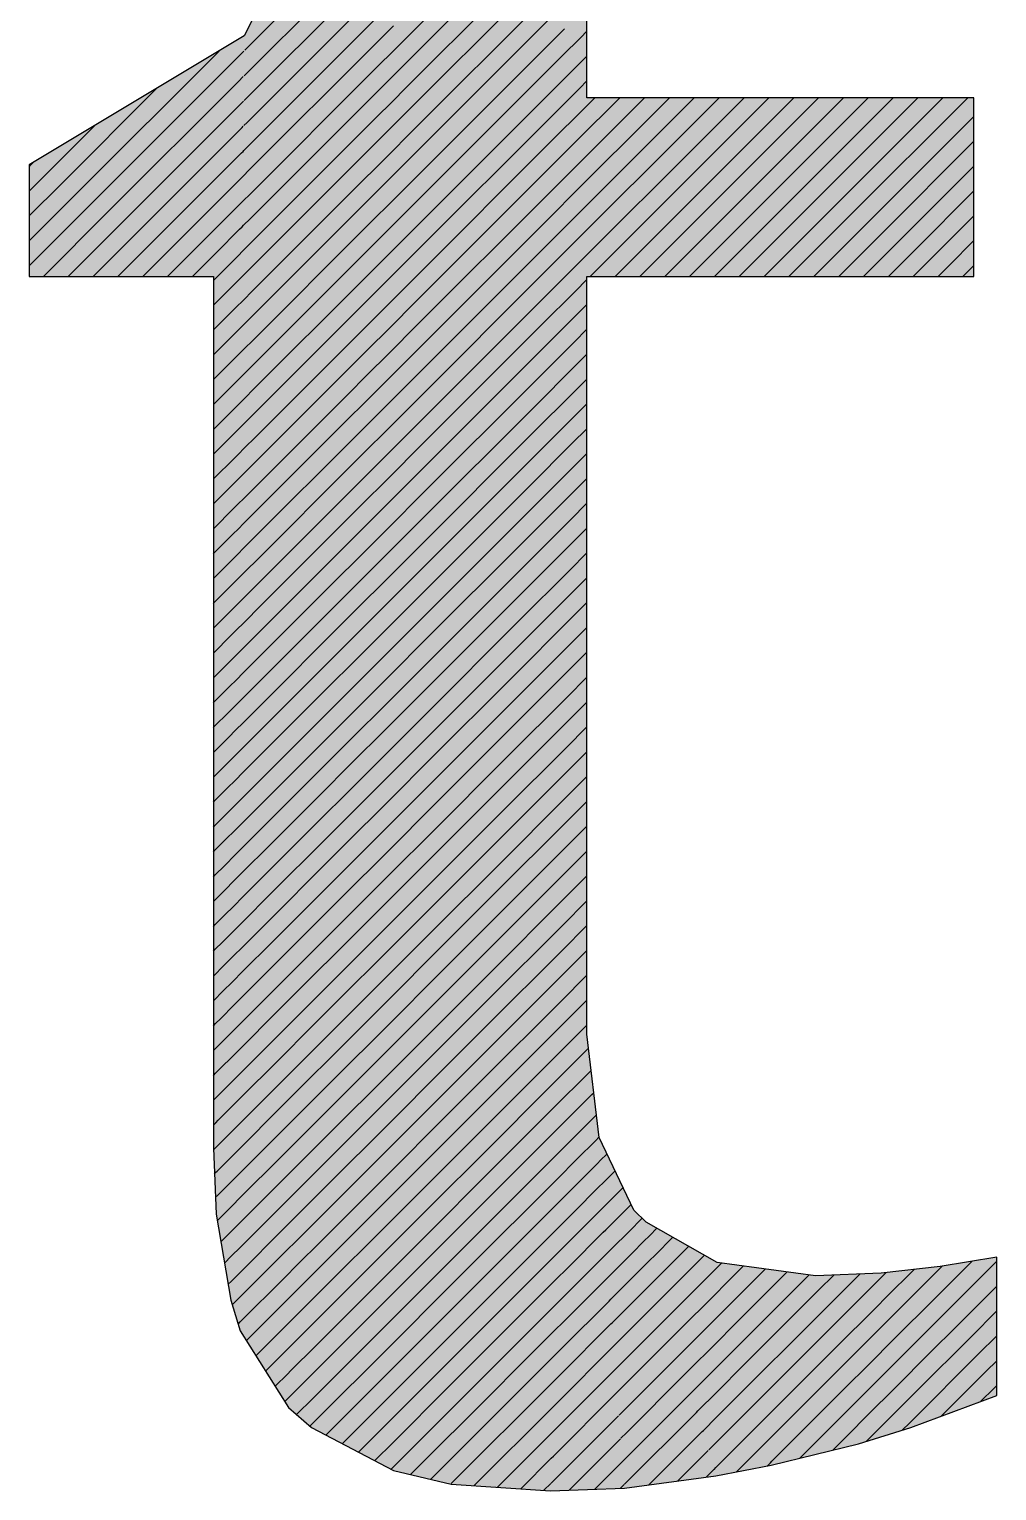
# Model space of a CAD drawing. Extents: x 0 to 5945, y 0 to 4205.
# Drawn here: x 5488.14 to 5501.9, y 698.13 to 718.93 of the extents above; entities that cross this region are included whole.
import ezdxf

# ---------------------------------------------------------------- set-up
doc = ezdxf.new("R2010")
doc.units = 0
doc.header["$MEASUREMENT"] = 0
doc.layers.add('MTH-CARIMBO-TXT1', color=1, linetype='CONTINUOUS')

msp = doc.modelspace()

# ---------------------------------------------------------------- linework, layer by layer
at = {"layer": 'MTH-CARIMBO-TXT1', "linetype": 'Continuous'}
for p, q in [((5493.46344, 718.765436), (5495.932187, 721.234183)), ((5493.474768, 718.423211), (5495.90238, 720.850823)), ((5491.206122, 718.629438), (5493.166344, 720.58966)), ((5493.486097, 718.080986), (5495.872573, 720.467462)), ((5491.217191, 718.286954), (5493.142653, 720.212415)), ((5493.497425, 717.738761), (5495.842766, 720.084102)), ((5491.228261, 717.94447), (5493.118961, 719.83517)), ((5493.508754, 717.396536), (5495.812959, 719.700741)), ((5491.239331, 717.601986), (5493.095269, 719.457925)), ((5493.520082, 717.054311), (5495.783152, 719.317381)), ((5491.2504, 717.259502), (5493.071578, 719.08068)), ((5493.113209, 718.768758), (5493.321351, 718.9769)), ((5493.047886, 718.703435), (5493.113209, 718.768758)), ((5493.531411, 716.712086), (5495.753345, 718.93402)), ((5495.723538, 718.55066), (5495.986094, 718.813216)), ((5495.986094, 718.813216), (5496.073981, 718.901103)), ((5488.813794, 716.590663), (5490.841831, 718.618701)), ((5489.033961, 716.457277), (5491.168501, 718.591817)), ((5491.168501, 718.591817), (5491.194369, 718.617685)), ((5491.26147, 716.917019), (5493.047886, 718.703435)), ((5493.095177, 718.397173), (5493.321351, 718.623347)), ((5493.321351, 718.623347), (5493.46344, 718.765436)), ((5493.024194, 718.32619), (5493.095177, 718.397173)), ((5493.321351, 718.269793), (5493.474768, 718.423211)), ((5493.542739, 716.369861), (5495.723538, 718.55066)), ((5495.693731, 718.167299), (5495.978618, 718.452187)), ((5495.978618, 718.452187), (5496.073981, 718.547549)), ((5489.254128, 716.323891), (5491.116374, 718.186137)), ((5491.116374, 718.186137), (5491.185695, 718.255458)), ((5491.197771, 718.267534), (5491.217191, 718.286954)), ((5491.272539, 716.574535), (5493.024194, 718.32619)), ((5493.077144, 718.025587), (5493.321351, 718.269793)), ((5493.554068, 716.027636), (5495.693731, 718.167299)), ((5495.971143, 718.091158), (5496.073981, 718.193996)), ((5488.593626, 716.724049), (5489.957948, 718.088371)), ((5491.196668, 717.912877), (5491.228261, 717.94447)), ((5491.283609, 716.232051), (5493.000502, 717.948945)), ((5493.000502, 717.948945), (5493.077144, 718.025587)), ((5493.321351, 717.91624), (5493.486097, 718.080986)), ((5495.663924, 717.783939), (5495.971143, 718.091158)), ((5496.15167, 717.918132), (5496.187547, 717.954009)), ((5496.393531, 717.806439), (5496.541101, 717.954009)), ((5496.635391, 717.694746), (5496.894654, 717.954009)), ((5496.877252, 717.583054), (5497.248207, 717.954009)), ((5497.119113, 717.471361), (5497.601761, 717.954009)), ((5497.360974, 717.359668), (5497.955314, 717.954009)), ((5497.602834, 717.247976), (5498.308868, 717.954009)), ((5497.844695, 717.136283), (5498.662421, 717.954009)), ((5498.086556, 717.024591), (5499.015974, 717.954009)), ((5498.328417, 716.912898), (5499.369528, 717.954009)), ((5498.570277, 716.801205), (5499.723081, 717.954009)), ((5498.812138, 716.689513), (5500.076634, 717.954009)), ((5499.053999, 716.57782), (5500.430188, 717.954009)), ((5499.29586, 716.466127), (5500.783741, 717.954009)), ((5499.53772, 716.354435), (5501.137295, 717.954009)), ((5499.779581, 716.242742), (5501.490848, 717.954009)), ((5489.474296, 716.190505), (5491.064248, 717.780457)), ((5491.064248, 717.780457), (5491.177022, 717.893231)), ((5491.177022, 717.893231), (5491.189676, 717.905886)), ((5493.059112, 717.654001), (5493.321351, 717.91624)), ((5493.321351, 717.562687), (5493.497425, 717.738761)), ((5493.565396, 715.685411), (5495.663924, 717.783939)), ((5495.634117, 717.400578), (5495.963668, 717.73013)), ((5495.963668, 717.73013), (5496.073981, 717.840443)), ((5496.073981, 717.840443), (5496.15167, 717.918132)), ((5496.073981, 717.486889), (5496.393531, 717.806439)), ((5488.373459, 716.857435), (5489.074064, 717.55804)), ((5491.012122, 717.374777), (5491.168348, 717.531004)), ((5491.168348, 717.531004), (5491.185879, 717.548535)), ((5491.195564, 717.55822), (5491.239331, 717.601986)), ((5491.294678, 715.889567), (5492.976811, 717.571699)), ((5492.976811, 717.571699), (5493.059112, 717.654001)), ((5493.04108, 717.282415), (5493.321351, 717.562687)), ((5496.073981, 717.133336), (5496.635391, 717.694746)), ((5496.073981, 716.779782), (5496.877252, 717.583054)), ((5500.021442, 716.131049), (5501.579241, 717.688848)), ((5489.694463, 716.057119), (5491.012122, 717.374777)), ((5493.321351, 717.209133), (5493.508754, 717.396536)), ((5493.576725, 715.343186), (5495.634117, 717.400578)), ((5495.604309, 717.017218), (5495.956193, 717.369101)), ((5495.956193, 717.369101), (5496.073981, 717.486889)), ((5496.073981, 716.426229), (5497.119113, 717.471361)), ((5496.073981, 716.072676), (5497.360974, 717.359668)), ((5500.263303, 716.019357), (5501.579241, 717.335295)), ((5490.959995, 716.969098), (5491.159674, 717.168777)), ((5491.159674, 717.168777), (5491.182081, 717.191184)), ((5491.182081, 717.191184), (5491.19446, 717.203563)), ((5491.19446, 717.203563), (5491.2504, 717.259502)), ((5491.305748, 715.547083), (5492.953119, 717.194454)), ((5492.953119, 717.194454), (5493.04108, 717.282415)), ((5493.023047, 716.910829), (5493.321351, 717.209133)), ((5495.948717, 717.008072), (5496.073981, 717.133336)), ((5496.073981, 715.719122), (5497.602834, 717.247976)), ((5496.120061, 715.411649), (5497.844695, 717.136283)), ((5488.141055, 716.978584), (5488.153292, 716.990821)), ((5488.153292, 716.990821), (5488.190181, 717.02771)), ((5489.91463, 715.923733), (5490.959995, 716.969098)), ((5491.193357, 716.848906), (5491.26147, 716.917019)), ((5492.929427, 716.817209), (5493.023047, 716.910829)), ((5493.321351, 716.85558), (5493.520082, 717.054311)), ((5493.588053, 715.000961), (5495.604309, 717.017218)), ((5495.574502, 716.633857), (5495.948717, 717.008072)), ((5496.473615, 715.411649), (5498.086556, 717.024591)), ((5496.827168, 715.411649), (5498.328417, 716.912898)), ((5500.505163, 715.907664), (5501.579241, 716.981741)), ((5488.141055, 716.625031), (5488.373459, 716.857435)), ((5488.141055, 716.271477), (5488.593626, 716.724049)), ((5490.907869, 716.563418), (5491.151001, 716.80655)), ((5491.151001, 716.80655), (5491.178284, 716.833833)), ((5491.178284, 716.833833), (5491.193357, 716.848906)), ((5491.316817, 715.204599), (5492.929427, 716.817209)), ((5493.005015, 716.539244), (5493.321351, 716.85558)), ((5493.321351, 716.502026), (5493.531411, 716.712086)), ((5495.941242, 716.647044), (5496.073981, 716.779782)), ((5497.180722, 715.411649), (5498.570277, 716.801205)), ((5497.534275, 715.411649), (5498.812138, 716.689513)), ((5488.141055, 715.917924), (5488.813794, 716.590663)), ((5490.134798, 715.790347), (5490.907869, 716.563418)), ((5491.174486, 716.476482), (5491.192253, 716.494249)), ((5491.192253, 716.494249), (5491.272539, 716.574535)), ((5492.905735, 716.439964), (5493.005015, 716.539244)), ((5492.986982, 716.167658), (5493.321351, 716.502026)), ((5493.599382, 714.658736), (5495.574502, 716.633857)), ((5495.544695, 716.250497), (5495.941242, 716.647044)), ((5497.887828, 715.411649), (5499.053999, 716.57782)), ((5500.747024, 715.795972), (5501.579241, 716.628188)), ((5488.141055, 715.564371), (5489.033961, 716.457277)), ((5488.341887, 715.411649), (5489.254128, 716.323891)), ((5490.855742, 716.157738), (5491.142327, 716.444323)), ((5491.142327, 716.444323), (5491.174486, 716.476482)), ((5491.327887, 714.862115), (5492.905735, 716.439964)), ((5493.321351, 716.148473), (5493.542739, 716.369861)), ((5495.514888, 715.867136), (5495.933767, 716.286015)), ((5495.933767, 716.286015), (5496.073981, 716.426229)), ((5498.241382, 715.411649), (5499.29586, 716.466127)), ((5498.594935, 715.411649), (5499.53772, 716.354435)), ((5500.988885, 715.684279), (5501.579241, 716.274634)), ((5488.69544, 715.411649), (5489.474296, 716.190505)), ((5490.354965, 715.656961), (5490.855742, 716.157738)), ((5490.803616, 715.752058), (5491.133653, 716.082096)), ((5491.133653, 716.082096), (5491.170689, 716.119131)), ((5491.170689, 716.119131), (5491.191149, 716.139591)), ((5491.191149, 716.139591), (5491.283609, 716.232051)), ((5491.338956, 714.519631), (5492.882044, 716.062719)), ((5492.882044, 716.062719), (5492.986982, 716.167658)), ((5492.96895, 715.796072), (5493.321351, 716.148473)), ((5493.61071, 714.316512), (5495.544695, 716.250497)), ((5495.926291, 715.924986), (5496.073981, 716.072676)), ((5498.948489, 715.411649), (5499.779581, 716.242742)), ((5499.302042, 715.411649), (5500.021442, 716.131049)), ((5489.048994, 715.411649), (5489.694463, 716.057119)), ((5489.402547, 715.411649), (5489.91463, 715.923733)), ((5491.190046, 715.784934), (5491.294678, 715.889567)), ((5493.321351, 715.79492), (5493.554068, 716.027636)), ((5493.622038, 713.974287), (5495.514888, 715.867136)), ((5495.485081, 715.483776), (5495.926291, 715.924986)), ((5499.655595, 715.411649), (5500.263303, 716.019357)), ((5500.009149, 715.411649), (5500.505163, 715.907664)), ((5501.230746, 715.572586), (5501.579241, 715.921081)), ((5489.7561, 715.411649), (5490.134798, 715.790347)), ((5490.109654, 715.411649), (5490.354965, 715.656961)), ((5490.575132, 715.523574), (5490.803616, 715.752058)), ((5490.760039, 715.354927), (5491.12498, 715.719869)), ((5491.12498, 715.719869), (5491.166891, 715.76178)), ((5491.166891, 715.76178), (5491.190046, 715.784934)), ((5491.350026, 714.177147), (5492.858352, 715.685474)), ((5492.858352, 715.685474), (5492.96895, 715.796072)), ((5492.950918, 715.424486), (5493.321351, 715.79492)), ((5493.321351, 715.441366), (5493.565396, 715.685411)), ((5495.918816, 715.563957), (5496.073981, 715.719122)), ((5500.362702, 715.411649), (5500.747024, 715.795972)), ((5500.716255, 715.411649), (5500.988885, 715.684279)), ((5490.463207, 715.411649), (5490.575132, 715.523574)), ((5491.188942, 715.430277), (5491.305748, 715.547083)), ((5492.932885, 715.0529), (5493.321351, 715.441366)), ((5493.633367, 713.632062), (5495.485081, 715.483776)), ((5495.455274, 715.100415), (5495.918816, 715.563957)), ((5501.069809, 715.411649), (5501.230746, 715.572586)), ((5501.423362, 715.411649), (5501.472606, 715.460894)), ((5501.472606, 715.460894), (5501.579241, 715.567528)), ((5490.761049, 715.002384), (5491.116306, 715.357642)), ((5491.116306, 715.357642), (5491.163093, 715.404429)), ((5491.163093, 715.404429), (5491.188942, 715.430277)), ((5491.361095, 713.834664), (5492.83466, 715.308229)), ((5492.83466, 715.308229), (5492.950918, 715.424486)), ((5493.321351, 715.087813), (5493.576725, 715.343186)), ((5495.911341, 715.202929), (5496.073981, 715.365569)), ((5491.107633, 714.995415), (5491.159296, 715.047078)), ((5491.159296, 715.047078), (5491.187838, 715.07562)), ((5491.187838, 715.07562), (5491.316817, 715.204599)), ((5492.810969, 714.930984), (5492.932885, 715.0529)), ((5492.914853, 714.681315), (5493.321351, 715.087813)), ((5493.644695, 713.289837), (5495.455274, 715.100415)), ((5495.425467, 714.717055), (5495.911341, 715.202929)), ((5490.762059, 714.649841), (5491.107633, 714.995415)), ((5491.186734, 714.720963), (5491.327887, 714.862115)), ((5491.372165, 713.49218), (5492.810969, 714.930984)), ((5493.321351, 714.734259), (5493.588053, 715.000961)), ((5495.39566, 714.333694), (5495.903866, 714.8419)), ((5495.903866, 714.8419), (5496.073981, 715.012016)), ((5490.763069, 714.297298), (5491.098959, 714.633188)), ((5491.098959, 714.633188), (5491.155498, 714.689727)), ((5491.155498, 714.689727), (5491.186734, 714.720963)), ((5492.787277, 714.553739), (5492.914853, 714.681315)), ((5492.89682, 714.309729), (5493.321351, 714.734259)), ((5493.321351, 714.380706), (5493.599382, 714.658736)), ((5493.656024, 712.947612), (5495.425467, 714.717055)), ((5495.89639, 714.480871), (5496.073981, 714.658462)), ((5491.185631, 714.366306), (5491.338956, 714.519631)), ((5491.383234, 713.149696), (5492.787277, 714.553739)), ((5495.365853, 713.950334), (5495.89639, 714.480871)), ((5490.764079, 713.944754), (5491.090285, 714.270961)), ((5491.090285, 714.270961), (5491.151701, 714.332376)), ((5491.151701, 714.332376), (5491.185631, 714.366306)), ((5492.763585, 714.176493), (5492.89682, 714.309729)), ((5492.878788, 713.938143), (5493.321351, 714.380706)), ((5493.321351, 714.027153), (5493.61071, 714.316512)), ((5493.667352, 712.605387), (5495.39566, 714.333694)), ((5495.888915, 714.119843), (5496.073981, 714.304909)), ((5491.147903, 713.975025), (5491.184527, 714.011649)), ((5491.184527, 714.011649), (5491.350026, 714.177147)), ((5491.394304, 712.807212), (5492.763585, 714.176493)), ((5492.860756, 713.566557), (5493.321351, 714.027153)), ((5495.336046, 713.566973), (5495.888915, 714.119843)), ((5490.765089, 713.592211), (5491.081612, 713.908734)), ((5491.081612, 713.908734), (5491.147903, 713.975025)), ((5491.183423, 713.656992), (5491.361095, 713.834664)), ((5491.405373, 712.464728), (5492.739893, 713.799248)), ((5492.739893, 713.799248), (5492.878788, 713.938143)), ((5493.321351, 713.673599), (5493.622038, 713.974287)), ((5493.678681, 712.263162), (5495.365853, 713.950334)), ((5495.88144, 713.758814), (5496.073981, 713.951355)), ((5491.072938, 713.546507), (5491.144106, 713.617674)), ((5491.144106, 713.617674), (5491.183423, 713.656992)), ((5492.716202, 713.422003), (5492.860756, 713.566557)), ((5492.842723, 713.194971), (5493.321351, 713.673599)), ((5493.321351, 713.320046), (5493.633367, 713.632062)), ((5493.690009, 711.920937), (5495.336046, 713.566973)), ((5495.306239, 713.183613), (5495.88144, 713.758814)), ((5495.873964, 713.397785), (5496.073981, 713.597802)), ((5490.7661, 713.239668), (5491.072938, 713.546507)), ((5491.18232, 713.302335), (5491.372165, 713.49218)), ((5491.416443, 712.122244), (5492.716202, 713.422003)), ((5495.276432, 712.800253), (5495.873964, 713.397785)), ((5490.76711, 712.887125), (5491.064264, 713.18428)), ((5491.064264, 713.18428), (5491.140308, 713.260323)), ((5491.140308, 713.260323), (5491.18232, 713.302335)), ((5492.69251, 713.044758), (5492.842723, 713.194971)), ((5492.824691, 712.823386), (5493.321351, 713.320046)), ((5493.321351, 712.966492), (5493.644695, 713.289837)), ((5493.701338, 711.578712), (5495.306239, 713.183613)), ((5495.866489, 713.036757), (5496.073981, 713.244249)), ((5491.13651, 712.902972), (5491.181216, 712.947678)), ((5491.181216, 712.947678), (5491.383234, 713.149696)), ((5491.427512, 711.77976), (5492.69251, 713.044758)), ((5492.806658, 712.4518), (5493.321351, 712.966492)), ((5493.321351, 712.612939), (5493.656024, 712.947612)), ((5495.246624, 712.416892), (5495.866489, 713.036757)), ((5490.76812, 712.534582), (5491.055591, 712.822053)), ((5491.055591, 712.822053), (5491.13651, 712.902972)), ((5491.180112, 712.593021), (5491.394304, 712.807212)), ((5492.668818, 712.667513), (5492.824691, 712.823386)), ((5493.712666, 711.236487), (5495.276432, 712.800253)), ((5495.859014, 712.675728), (5496.073981, 712.890695)), ((5491.046917, 712.459825), (5491.132713, 712.545621)), ((5491.132713, 712.545621), (5491.180112, 712.593021)), ((5491.438582, 711.437276), (5492.668818, 712.667513)), ((5492.788626, 712.080214), (5493.321351, 712.612939)), ((5493.321351, 712.259386), (5493.667352, 712.605387)), ((5495.216817, 712.033532), (5495.859014, 712.675728)), ((5495.851539, 712.314699), (5496.073981, 712.537142)), ((5490.76913, 712.182038), (5491.046917, 712.459825)), ((5491.179009, 712.238363), (5491.405373, 712.464728)), ((5492.645127, 712.290268), (5492.806658, 712.4518)), ((5493.723995, 710.894262), (5495.246624, 712.416892)), ((5491.038244, 712.097598), (5491.128915, 712.18827)), ((5491.128915, 712.18827), (5491.179009, 712.238363)), ((5491.177905, 711.883706), (5491.416443, 712.122244)), ((5491.449651, 711.094793), (5492.645127, 712.290268)), ((5492.770594, 711.708628), (5493.321351, 712.259386)), ((5493.321351, 711.905832), (5493.678681, 712.263162)), ((5495.18701, 711.650171), (5495.851539, 712.314699)), ((5495.844063, 711.953671), (5496.073981, 712.183588)), ((5490.77014, 711.829495), (5491.038244, 712.097598)), ((5491.460721, 710.752309), (5492.621435, 711.913023)), ((5492.621435, 711.913023), (5492.788626, 712.080214)), ((5492.752561, 711.337042), (5493.321351, 711.905832)), ((5493.321351, 711.552279), (5493.690009, 711.920937)), ((5493.735323, 710.552037), (5495.216817, 712.033532)), ((5495.157203, 711.266811), (5495.844063, 711.953671)), ((5490.759876, 711.819231), (5490.77014, 711.829495)), ((5490.77115, 711.476952), (5491.02957, 711.735371)), ((5491.02957, 711.735371), (5491.125118, 711.830919)), ((5491.125118, 711.830919), (5491.177905, 711.883706)), ((5491.176801, 711.529049), (5491.427512, 711.77976)), ((5492.597743, 711.535778), (5492.770594, 711.708628)), ((5495.836588, 711.592642), (5496.073981, 711.830035)), ((5491.12132, 711.473568), (5491.176801, 711.529049)), ((5491.47179, 710.409825), (5492.597743, 711.535778)), ((5492.734529, 710.965457), (5493.321351, 711.552279)), ((5493.321351, 711.198725), (5493.701338, 711.578712)), ((5493.746652, 710.209812), (5495.18701, 711.650171)), ((5495.127396, 710.88345), (5495.836588, 711.592642)), ((5490.759876, 711.465678), (5490.77115, 711.476952)), ((5490.77216, 711.124409), (5491.020896, 711.373144)), ((5491.020896, 711.373144), (5491.12132, 711.473568)), ((5491.175697, 711.174392), (5491.438582, 711.437276)), ((5492.574051, 711.158533), (5492.752561, 711.337042)), ((5495.829113, 711.231613), (5496.073981, 711.476482)), ((5490.759876, 711.112124), (5490.77216, 711.124409)), ((5491.012223, 711.010917), (5491.117523, 711.116217)), ((5491.117523, 711.116217), (5491.175697, 711.174392)), ((5491.174594, 710.819735), (5491.449651, 711.094793)), ((5491.48286, 710.067341), (5492.574051, 711.158533)), ((5492.716496, 710.593871), (5493.321351, 711.198725)), ((5493.321351, 710.845172), (5493.712666, 711.236487)), ((5493.75798, 709.867587), (5495.157203, 711.266811)), ((5495.097589, 710.50009), (5495.829113, 711.231613)), ((5495.821637, 710.870585), (5496.073981, 711.122928)), ((5490.773171, 710.771865), (5491.012223, 711.010917)), ((5492.55036, 710.781287), (5492.734529, 710.965457)), ((5493.321351, 710.491619), (5493.723995, 710.894262)), ((5493.769308, 709.525363), (5495.127396, 710.88345)), ((5495.067782, 710.116729), (5495.821637, 710.870585)), ((5490.759876, 710.758571), (5490.773171, 710.771865)), ((5491.003549, 710.64869), (5491.113725, 710.758866)), ((5491.113725, 710.758866), (5491.174594, 710.819735)), ((5491.17349, 710.465078), (5491.460721, 710.752309)), ((5491.493929, 709.724857), (5492.55036, 710.781287)), ((5492.698464, 710.222285), (5493.321351, 710.845172)), ((5495.814162, 710.509556), (5496.073981, 710.769375)), ((5490.774181, 710.419322), (5491.003549, 710.64869)), ((5491.109927, 710.401515), (5491.17349, 710.465078)), ((5492.526668, 710.404042), (5492.716496, 710.593871)), ((5492.680432, 709.850699), (5493.321351, 710.491619)), ((5493.321351, 710.138065), (5493.735323, 710.552037)), ((5493.780637, 709.183138), (5495.097589, 710.50009)), ((5495.037975, 709.733369), (5495.814162, 710.509556)), ((5490.759876, 710.405017), (5490.774181, 710.419322)), ((5490.775191, 710.066779), (5490.994875, 710.286463)), ((5490.994875, 710.286463), (5491.109927, 710.401515)), ((5491.172386, 710.110421), (5491.47179, 710.409825)), ((5491.504999, 709.382373), (5492.526668, 710.404042)), ((5495.806687, 710.148527), (5496.073981, 710.415821)), ((5490.759876, 710.051464), (5490.775191, 710.066779)), ((5490.986202, 709.924236), (5491.10613, 710.044165)), ((5491.10613, 710.044165), (5491.172386, 710.110421)), ((5491.171283, 709.755764), (5491.48286, 710.067341)), ((5492.502976, 710.026797), (5492.698464, 710.222285)), ((5492.662399, 709.479113), (5493.321351, 710.138065)), ((5493.321351, 709.784512), (5493.746652, 710.209812)), ((5493.791965, 708.840913), (5495.067782, 710.116729)), ((5495.008168, 709.350008), (5495.806687, 710.148527)), ((5495.799211, 709.787499), (5496.073981, 710.062268)), ((5490.776201, 709.714236), (5490.986202, 709.924236)), ((5491.516068, 709.039889), (5492.502976, 710.026797)), ((5492.479284, 709.649552), (5492.680432, 709.850699)), ((5493.321351, 709.430959), (5493.75798, 709.867587)), ((5490.759876, 709.697911), (5490.776201, 709.714236)), ((5490.977528, 709.562009), (5491.102332, 709.686814)), ((5491.102332, 709.686814), (5491.171283, 709.755764)), ((5491.170179, 709.401107), (5491.493929, 709.724857)), ((5491.527138, 708.697405), (5492.479284, 709.649552)), ((5492.644367, 709.107528), (5493.321351, 709.784512)), ((5493.803294, 708.498688), (5495.037975, 709.733369)), ((5494.978361, 708.966648), (5495.799211, 709.787499)), ((5495.791736, 709.42647), (5496.073981, 709.708715)), ((5490.777211, 709.361692), (5490.977528, 709.562009)), ((5492.455593, 709.272307), (5492.662399, 709.479113)), ((5492.626334, 708.735942), (5493.321351, 709.430959)), ((5493.321351, 709.077405), (5493.769308, 709.525363)), ((5494.948554, 708.583287), (5495.791736, 709.42647)), ((5490.759876, 709.344357), (5490.777211, 709.361692)), ((5490.778221, 709.009149), (5490.968855, 709.199782)), ((5490.968855, 709.199782), (5491.098535, 709.329463)), ((5491.098535, 709.329463), (5491.170179, 709.401107)), ((5491.169075, 709.04645), (5491.504999, 709.382373)), ((5491.538207, 708.354921), (5492.455593, 709.272307)), ((5493.814622, 708.156463), (5495.008168, 709.350008)), ((5495.784261, 709.065441), (5496.073981, 709.355161)), ((5490.759876, 708.990804), (5490.778221, 709.009149)), ((5491.094737, 708.972112), (5491.169075, 709.04645)), ((5491.167971, 708.691792), (5491.516068, 709.039889)), ((5492.431901, 708.895062), (5492.644367, 709.107528)), ((5492.608302, 708.364356), (5493.321351, 709.077405)), ((5493.321351, 708.723852), (5493.780637, 709.183138)), ((5494.918746, 708.199927), (5495.784261, 709.065441)), ((5495.776786, 708.704413), (5496.073981, 709.001608)), ((5490.779232, 708.656606), (5490.960181, 708.837555)), ((5490.960181, 708.837555), (5491.094737, 708.972112)), ((5491.549277, 708.012438), (5492.431901, 708.895062)), ((5493.321351, 708.370298), (5493.791965, 708.840913)), ((5493.825951, 707.814238), (5494.978361, 708.966648)), ((5490.759876, 708.63725), (5490.779232, 708.656606)), ((5490.951507, 708.475328), (5491.09094, 708.614761)), ((5491.09094, 708.614761), (5491.167971, 708.691792)), ((5491.166868, 708.337135), (5491.527138, 708.697405)), ((5492.408209, 708.517817), (5492.626334, 708.735942)), ((5492.59027, 707.99277), (5493.321351, 708.723852)), ((5493.837279, 707.472013), (5494.948554, 708.583287)), ((5494.888939, 707.816566), (5495.776786, 708.704413)), ((5495.76931, 708.343384), (5496.073981, 708.648054)), ((5490.780242, 708.304063), (5490.951507, 708.475328)), ((5491.560346, 707.669954), (5492.408209, 708.517817)), ((5492.572237, 707.621184), (5493.321351, 708.370298)), ((5493.321351, 708.016745), (5493.803294, 708.498688)), ((5490.759876, 708.283697), (5490.780242, 708.304063)), ((5490.942834, 708.113101), (5491.087142, 708.25741)), ((5491.087142, 708.25741), (5491.166868, 708.337135)), ((5491.165764, 707.982478), (5491.538207, 708.354921)), ((5492.384518, 708.140572), (5492.608302, 708.364356)), ((5493.848608, 707.129788), (5494.918746, 708.199927)), ((5494.859132, 707.433206), (5495.76931, 708.343384)), ((5495.761835, 707.982355), (5496.073981, 708.294501)), ((5490.759876, 707.930144), (5490.781252, 707.951519)), ((5490.781252, 707.951519), (5490.942834, 708.113101)), ((5491.083345, 707.900059), (5491.165764, 707.982478)), ((5491.16466, 707.627821), (5491.549277, 708.012438)), ((5491.571416, 707.32747), (5492.384518, 708.140572)), ((5492.360826, 707.763327), (5492.59027, 707.99277)), ((5492.554205, 707.249599), (5493.321351, 708.016745)), ((5493.321351, 707.663192), (5493.814622, 708.156463)), ((5494.829325, 707.049845), (5495.761835, 707.982355)), ((5490.782262, 707.598976), (5490.93416, 707.750874)), ((5490.93416, 707.750874), (5491.083345, 707.900059)), ((5491.582485, 706.984986), (5492.360826, 707.763327)), ((5493.321351, 707.309638), (5493.825951, 707.814238)), ((5493.859936, 706.787563), (5494.888939, 707.816566)), ((5495.75436, 707.621327), (5496.073981, 707.940948)), ((5490.759876, 707.57659), (5490.782262, 707.598976)), ((5490.925486, 707.388647), (5491.079547, 707.542708)), ((5491.079547, 707.542708), (5491.16466, 707.627821)), ((5491.163557, 707.273164), (5491.560346, 707.669954)), ((5492.337134, 707.386081), (5492.572237, 707.621184)), ((5492.536172, 706.878013), (5493.321351, 707.663192)), ((5494.799518, 706.666485), (5495.75436, 707.621327)), ((5495.746884, 707.260298), (5496.073981, 707.587394)), ((5490.783272, 707.246433), (5490.925486, 707.388647)), ((5491.162453, 706.918507), (5491.571416, 707.32747)), ((5491.593555, 706.642502), (5492.337134, 707.386081)), ((5493.321351, 706.956085), (5493.837279, 707.472013)), ((5493.871265, 706.445338), (5494.859132, 707.433206)), ((5490.759876, 707.223037), (5490.783272, 707.246433)), ((5490.916813, 707.02642), (5491.075749, 707.185357)), ((5491.075749, 707.185357), (5491.163557, 707.273164)), ((5492.313442, 707.008836), (5492.554205, 707.249599)), ((5492.51814, 706.506427), (5493.321351, 707.309638)), ((5493.321351, 706.602531), (5493.848608, 707.129788)), ((5494.769711, 706.283124), (5495.746884, 707.260298)), ((5495.739409, 706.899269), (5496.073981, 707.233841)), ((5490.784282, 706.89389), (5490.916813, 707.02642)), ((5491.071952, 706.828006), (5491.162453, 706.918507)), ((5491.161349, 706.56385), (5491.582485, 706.984986)), ((5491.604624, 706.300018), (5492.313442, 707.008836)), ((5492.500108, 706.134841), (5493.321351, 706.956085)), ((5493.882593, 706.103113), (5494.829325, 707.049845)), ((5490.759876, 706.869484), (5490.784282, 706.89389)), ((5490.908139, 706.664193), (5491.071952, 706.828006)), ((5492.289751, 706.631591), (5492.536172, 706.878013)), ((5493.321351, 706.248978), (5493.859936, 706.787563)), ((5494.739904, 705.899764), (5495.739409, 706.899269)), ((5495.731934, 706.538241), (5496.073981, 706.880288)), ((5490.759876, 706.51593), (5490.785292, 706.541346)), ((5490.785292, 706.541346), (5490.908139, 706.664193)), ((5491.068154, 706.470655), (5491.161349, 706.56385)), ((5491.160246, 706.209193), (5491.593555, 706.642502)), ((5491.615694, 705.957534), (5492.289751, 706.631591)), ((5492.266059, 706.254346), (5492.51814, 706.506427)), ((5492.482075, 705.763255), (5493.321351, 706.602531)), ((5493.893922, 705.760888), (5494.799518, 706.666485)), ((5494.710097, 705.516403), (5495.731934, 706.538241)), ((5495.724459, 706.177212), (5496.073981, 706.526734)), ((5490.786303, 706.188803), (5490.899466, 706.301966)), ((5490.899466, 706.301966), (5491.068154, 706.470655)), ((5491.159142, 705.854536), (5491.604624, 706.300018)), ((5493.321351, 705.895425), (5493.871265, 706.445338)), ((5490.759876, 706.162377), (5490.786303, 706.188803)), ((5490.890792, 705.939739), (5491.064357, 706.113304)), ((5491.064357, 706.113304), (5491.160246, 706.209193)), ((5491.626763, 705.61505), (5492.266059, 706.254346)), ((5492.242367, 705.877101), (5492.500108, 706.134841)), ((5492.464043, 705.39167), (5493.321351, 706.248978)), ((5493.321351, 705.541871), (5493.882593, 706.103113)), ((5493.90525, 705.418663), (5494.769711, 706.283124)), ((5494.68029, 705.133043), (5495.724459, 706.177212)), ((5495.716983, 705.816183), (5496.073981, 706.173181)), ((5490.787313, 705.83626), (5490.890792, 705.939739)), ((5491.158038, 705.499879), (5491.615694, 705.957534)), ((5491.637833, 705.272567), (5492.242367, 705.877101)), ((5492.44601, 705.020084), (5493.321351, 705.895425)), ((5493.916578, 705.076438), (5494.739904, 705.899764)), ((5490.759876, 705.808823), (5490.787313, 705.83626)), ((5490.882118, 705.577512), (5491.060559, 705.755953)), ((5491.060559, 705.755953), (5491.159142, 705.854536)), ((5492.218676, 705.499856), (5492.482075, 705.763255)), ((5493.321351, 705.188318), (5493.893922, 705.760888)), ((5494.650483, 704.749682), (5495.716983, 705.816183)), ((5495.709508, 705.455154), (5496.073981, 705.819627)), ((5490.759876, 705.45527), (5490.788323, 705.483717)), ((5490.788323, 705.483717), (5490.882118, 705.577512)), ((5491.056762, 705.398602), (5491.158038, 705.499879)), ((5491.156934, 705.145222), (5491.626763, 705.61505)), ((5491.648902, 704.930083), (5492.218676, 705.499856)), ((5492.427978, 704.648498), (5493.321351, 705.541871)), ((5493.927907, 704.734214), (5494.710097, 705.516403)), ((5494.620676, 704.366322), (5495.709508, 705.455154)), ((5495.702033, 705.094126), (5496.073981, 705.466074)), ((5490.873445, 705.215285), (5491.056762, 705.398602)), ((5491.155831, 704.790564), (5491.637833, 705.272567)), ((5492.194984, 705.122611), (5492.464043, 705.39167)), ((5493.321351, 704.834764), (5493.90525, 705.418663)), ((5490.759876, 705.101717), (5490.789333, 705.131174)), ((5490.789333, 705.131174), (5490.873445, 705.215285)), ((5490.864771, 704.853058), (5491.052964, 705.041251)), ((5491.052964, 705.041251), (5491.156934, 705.145222)), ((5491.659972, 704.587599), (5492.194984, 705.122611)), ((5492.409945, 704.276912), (5493.321351, 705.188318)), ((5493.321351, 704.481211), (5493.916578, 705.076438)), ((5493.939235, 704.391989), (5494.68029, 705.133043)), ((5494.590868, 703.982962), (5495.702033, 705.094126)), ((5495.694557, 704.733097), (5496.073981, 705.112521)), ((5490.790343, 704.77863), (5490.864771, 704.853058)), ((5491.154727, 704.435907), (5491.648902, 704.930083)), ((5492.171292, 704.745366), (5492.44601, 705.020084)), ((5492.391913, 703.905326), (5493.321351, 704.834764)), ((5490.759876, 704.748163), (5490.790343, 704.77863)), ((5490.856097, 704.490831), (5491.049166, 704.6839)), ((5491.049166, 704.6839), (5491.155831, 704.790564)), ((5491.671041, 704.245115), (5492.171292, 704.745366)), ((5492.1476, 704.368121), (5492.427978, 704.648498)), ((5493.321351, 704.127658), (5493.927907, 704.734214)), ((5493.950564, 704.049764), (5494.650483, 704.749682)), ((5494.561061, 703.599601), (5495.694557, 704.733097)), ((5495.687082, 704.372068), (5496.073981, 704.758967)), ((5490.759876, 704.39461), (5490.791353, 704.426087)), ((5490.791353, 704.426087), (5490.856097, 704.490831)), ((5491.045369, 704.326549), (5491.154727, 704.435907)), ((5491.153623, 704.08125), (5491.659972, 704.587599)), ((5492.373881, 703.533741), (5493.321351, 704.481211)), ((5496.054563, 704.385996), (5496.091202, 704.422635)), ((5490.847424, 704.128604), (5491.045369, 704.326549)), ((5491.15252, 703.726593), (5491.671041, 704.245115)), ((5491.682111, 703.902631), (5492.1476, 704.368121)), ((5492.123909, 703.990875), (5492.409945, 704.276912)), ((5493.321351, 703.774104), (5493.939235, 704.391989)), ((5493.961892, 703.707539), (5494.620676, 704.366322)), ((5494.531254, 703.216241), (5495.687082, 704.372068)), ((5495.679607, 704.01104), (5496.054563, 704.385996)), ((5490.759876, 704.041056), (5490.792363, 704.073544)), ((5490.792363, 704.073544), (5490.847424, 704.128604)), ((5491.041571, 703.969198), (5491.153623, 704.08125)), ((5492.355848, 703.162155), (5493.321351, 704.127658)), ((5493.321351, 703.420551), (5493.950564, 704.049764)), ((5494.501447, 702.83288), (5495.679607, 704.01104)), ((5495.672132, 703.650011), (5496.024065, 704.001944)), ((5496.024065, 704.001944), (5496.11825, 704.096129)), ((5496.11825, 704.096129), (5496.134538, 704.112417)), ((5490.83875, 703.766377), (5491.041571, 703.969198)), ((5491.151416, 703.371936), (5491.682111, 703.902631)), ((5491.69318, 703.560147), (5492.123909, 703.990875)), ((5492.100217, 703.61363), (5492.391913, 703.905326)), ((5493.973221, 703.365314), (5494.590868, 703.982962)), ((5496.145297, 703.769624), (5496.171538, 703.795864)), ((5490.759876, 703.687503), (5490.793374, 703.721001)), ((5490.793374, 703.721001), (5490.83875, 703.766377)), ((5490.830077, 703.40415), (5491.037774, 703.611847)), ((5491.037774, 703.611847), (5491.15252, 703.726593)), ((5491.70425, 703.217663), (5492.100217, 703.61363)), ((5492.337816, 702.790569), (5493.321351, 703.774104)), ((5493.321351, 703.066998), (5493.961892, 703.707539)), ((5493.984549, 703.023089), (5494.561061, 703.599601)), ((5494.47164, 702.44952), (5495.672132, 703.650011)), ((5495.664656, 703.288982), (5495.993567, 703.617893)), ((5495.993567, 703.617893), (5496.145297, 703.769624)), ((5490.794384, 703.368457), (5490.830077, 703.40415)), ((5491.150312, 703.017279), (5491.69318, 703.560147)), ((5492.076525, 703.236385), (5492.373881, 703.533741)), ((5492.319783, 702.418983), (5493.321351, 703.420551)), ((5495.963069, 703.233841), (5496.172345, 703.443118)), ((5496.172345, 703.443118), (5496.208537, 703.47931)), ((5490.759876, 703.33395), (5490.794384, 703.368457)), ((5490.821403, 703.041923), (5491.033976, 703.254496)), ((5491.033976, 703.254496), (5491.151416, 703.371936)), ((5491.149208, 702.662622), (5491.70425, 703.217663)), ((5491.715319, 702.875179), (5492.076525, 703.236385)), ((5493.321351, 702.713444), (5493.973221, 703.365314)), ((5493.995878, 702.680864), (5494.531254, 703.216241)), ((5494.441833, 702.066159), (5495.664656, 703.288982)), ((5495.657181, 702.927954), (5495.963069, 703.233841)), ((5490.760868, 702.981389), (5490.795394, 703.015914)), ((5490.795394, 703.015914), (5490.821403, 703.041923)), ((5491.030179, 702.897145), (5491.150312, 703.017279)), ((5492.052833, 702.85914), (5492.355848, 703.162155)), ((5492.301751, 702.047398), (5493.321351, 703.066998)), ((5493.321351, 702.359891), (5493.984549, 703.023089)), ((5495.93257, 702.84979), (5496.199393, 703.116612)), ((5496.199393, 703.116612), (5496.245537, 703.162757)), ((5490.812729, 702.679696), (5491.030179, 702.897145)), ((5491.148105, 702.307965), (5491.715319, 702.875179)), ((5491.726389, 702.532696), (5492.052833, 702.85914)), ((5492.029142, 702.481895), (5492.337816, 702.790569)), ((5494.007206, 702.338639), (5494.501447, 702.83288)), ((5494.412026, 701.682799), (5495.657181, 702.927954)), ((5495.649706, 702.566925), (5495.93257, 702.84979)), ((5495.902072, 702.465738), (5496.226441, 702.790107)), ((5496.226441, 702.790107), (5496.269698, 702.833364)), ((5496.269698, 702.833364), (5496.359425, 702.923091)), ((5490.774733, 702.6417), (5490.796404, 702.663371)), ((5490.796404, 702.663371), (5490.812729, 702.679696)), ((5491.026381, 702.539794), (5491.149208, 702.662622)), ((5492.283719, 701.675812), (5493.321351, 702.713444)), ((5493.321351, 702.006337), (5493.995878, 702.680864)), ((5494.382219, 701.299438), (5495.649706, 702.566925)), ((5496.293689, 702.503802), (5496.47433, 702.684442)), ((5490.804056, 702.317469), (5491.026381, 702.539794)), ((5491.147001, 701.953308), (5491.726389, 702.532696)), ((5491.737458, 702.190212), (5492.029142, 702.481895)), ((5492.00545, 702.10465), (5492.319783, 702.418983)), ((5492.265686, 701.304226), (5493.321351, 702.359891)), ((5493.321351, 701.652784), (5494.007206, 702.338639)), ((5494.018535, 701.996414), (5494.47164, 702.44952)), ((5495.64223, 702.205896), (5495.902072, 702.465738)), ((5495.871574, 702.081686), (5496.253489, 702.463601)), ((5496.253489, 702.463601), (5496.293689, 702.503802)), ((5496.31768, 702.17424), (5496.589235, 702.445794)), ((5490.814398, 701.974258), (5491.022583, 702.182443)), ((5491.022583, 702.182443), (5491.148105, 702.307965)), ((5491.145897, 701.598651), (5491.737458, 702.190212)), ((5494.352412, 700.916078), (5495.64223, 702.205896)), ((5495.841076, 701.697635), (5496.280536, 702.137096)), ((5496.280536, 702.137096), (5496.31768, 702.17424)), ((5496.341672, 701.844677), (5496.704139, 702.207145)), ((5491.018786, 701.825093), (5491.147001, 701.953308)), ((5491.748528, 701.847728), (5492.00545, 702.10465)), ((5491.981758, 701.727405), (5492.301751, 702.047398)), ((5492.247654, 700.93264), (5493.321351, 702.006337)), ((5493.321351, 701.299231), (5494.018535, 701.996414)), ((5494.029863, 701.654189), (5494.441833, 702.066159)), ((5495.634755, 701.844868), (5495.871574, 702.081686)), ((5496.734836, 701.884288), (5496.798114, 701.947567)), ((5496.798114, 701.947567), (5496.859979, 702.009431)), ((5490.866252, 701.672559), (5491.018786, 701.825093)), ((5491.144794, 701.243993), (5491.748528, 701.847728)), ((5491.759597, 701.505244), (5491.981758, 701.727405)), ((5494.322605, 700.532717), (5495.634755, 701.844868)), ((5495.810577, 701.313583), (5496.307584, 701.81059)), ((5496.307584, 701.81059), (5496.341672, 701.844677)), ((5496.365663, 701.515115), (5496.734836, 701.884288)), ((5496.881383, 701.677282), (5496.967577, 701.763476)), ((5496.967577, 701.763476), (5497.070478, 701.866377)), ((5497.043863, 701.486208), (5497.296241, 701.738586)), ((5491.014988, 701.467742), (5491.145897, 701.598651)), ((5491.14369, 700.889336), (5491.759597, 701.505244)), ((5491.958067, 701.35016), (5492.283719, 701.675812)), ((5492.229621, 700.561054), (5493.321351, 701.652784)), ((5493.321351, 700.945677), (5494.029863, 701.654189)), ((5494.041192, 701.311964), (5494.412026, 701.682799)), ((5495.62728, 701.483839), (5495.841076, 701.697635)), ((5496.334632, 701.484084), (5496.365663, 701.515115)), ((5496.389654, 701.185553), (5496.722462, 701.518361)), ((5496.722462, 701.518361), (5496.881383, 701.677282)), ((5497.120148, 701.20894), (5497.522004, 701.610796)), ((5490.918107, 701.37086), (5491.014988, 701.467742)), ((5491.770667, 701.16276), (5491.958067, 701.35016)), ((5491.934375, 700.972915), (5492.265686, 701.304226)), ((5492.211589, 700.189469), (5493.321351, 701.299231)), ((5493.321351, 700.592124), (5494.041192, 701.311964)), ((5494.05252, 700.969739), (5494.382219, 701.299438)), ((5494.292798, 700.149357), (5495.62728, 701.483839)), ((5495.619805, 701.12281), (5495.810577, 701.313583)), ((5495.780079, 700.929532), (5496.334632, 701.484084)), ((5496.710087, 701.152433), (5496.964653, 701.406998)), ((5496.964653, 701.406998), (5497.043863, 701.486208)), ((5497.196433, 700.931672), (5497.747767, 701.483006)), ((5497.272719, 700.654404), (5497.927733, 701.309419)), ((5497.927733, 701.309419), (5497.943055, 701.324741)), ((5497.943055, 701.324741), (5497.990642, 701.372327)), ((5498.017098, 701.04523), (5498.301599, 701.329731)), ((5500.383598, 700.583303), (5501.096307, 701.296012)), ((5501.096307, 701.296012), (5501.108195, 701.3079)), ((5501.108195, 701.3079), (5501.128328, 701.328033)), ((5501.215798, 701.061949), (5501.552592, 701.398743)), ((5501.323401, 700.815999), (5501.904204, 701.396802)), ((5490.969961, 701.069161), (5491.011191, 701.110391)), ((5491.011191, 701.110391), (5491.144794, 701.243993)), ((5491.142586, 700.534679), (5491.770667, 701.16276)), ((5494.26299, 699.765996), (5495.619805, 701.12281)), ((5495.749581, 700.54548), (5496.36168, 701.157579)), ((5496.36168, 701.157579), (5496.389654, 701.185553)), ((5496.413645, 700.85599), (5496.710087, 701.152433)), ((5496.697713, 700.786505), (5497.047922, 701.136714)), ((5497.047922, 701.136714), (5497.120148, 701.20894)), ((5498.09114, 700.765719), (5498.612555, 701.287134)), ((5498.165183, 700.486208), (5498.923512, 701.244537)), ((5498.239226, 700.206697), (5499.234468, 701.20194)), ((5499.375017, 700.988935), (5499.586542, 701.20046)), ((5499.447078, 700.707443), (5499.95514, 701.215505)), ((5499.51914, 700.425952), (5500.250864, 701.157676)), ((5500.250864, 701.157676), (5500.270048, 701.176859)), ((5500.270048, 701.176859), (5500.328952, 701.235764)), ((5500.326823, 700.880081), (5500.727833, 701.281091)), ((5491.029757, 700.775403), (5491.14369, 700.889336)), ((5491.781736, 700.820276), (5491.934375, 700.972915)), ((5491.910683, 700.595669), (5492.247654, 700.93264)), ((5492.193557, 699.817883), (5493.321351, 700.945677)), ((5493.321351, 700.23857), (5494.05252, 700.969739)), ((5494.063848, 700.627514), (5494.352412, 700.916078)), ((5495.612329, 700.761782), (5495.780079, 700.929532)), ((5497.131191, 700.86643), (5497.196433, 700.931672)), ((5497.349004, 700.377136), (5497.925496, 700.953628)), ((5497.925496, 700.953628), (5498.017098, 701.04523)), ((5499.246553, 700.860472), (5499.375017, 700.988935)), ((5500.196224, 700.749482), (5500.326823, 700.880081)), ((5501.016938, 700.86309), (5501.215798, 701.061949)), ((5501.431004, 700.570049), (5501.904204, 701.043249)), ((5491.229386, 700.267926), (5491.781736, 700.820276)), ((5494.233183, 699.382636), (5495.612329, 700.761782)), ((5495.719083, 700.161428), (5496.388728, 700.831073)), ((5496.388728, 700.831073), (5496.413645, 700.85599)), ((5496.437636, 700.526428), (5496.697713, 700.786505)), ((5496.685338, 700.420577), (5497.131191, 700.86643)), ((5497.923258, 700.597837), (5498.09114, 700.765719)), ((5498.313268, 699.927187), (5499.246553, 700.860472)), ((5499.138523, 700.398888), (5499.447078, 700.707443)), ((5499.591202, 700.14446), (5500.196224, 700.749482)), ((5500.440373, 700.286524), (5501.016938, 700.86309)), ((5500.937569, 700.430167), (5501.323401, 700.815999)), ((5501.538608, 700.324099), (5501.904204, 700.689695)), ((5491.112253, 700.504346), (5491.142586, 700.534679)), ((5491.366246, 700.051232), (5491.792806, 700.477792)), ((5491.792806, 700.477792), (5491.910683, 700.595669)), ((5491.886991, 700.218424), (5492.229621, 700.561054)), ((5492.175524, 699.446297), (5493.321351, 700.592124)), ((5493.321351, 699.885017), (5494.063848, 700.627514)), ((5494.075177, 700.285289), (5494.322605, 700.532717)), ((5495.604854, 700.400753), (5495.749581, 700.54548)), ((5495.688585, 699.777377), (5496.415775, 700.504568)), ((5496.415775, 700.504568), (5496.437636, 700.526428)), ((5496.672964, 700.05465), (5497.214461, 700.596146)), ((5497.214461, 700.596146), (5497.272719, 700.654404)), ((5497.425289, 700.099868), (5497.923258, 700.597837)), ((5497.92102, 700.242046), (5498.165183, 700.486208)), ((5500.141584, 700.341289), (5500.383598, 700.583303)), ((5500.8582, 699.997245), (5501.431004, 700.570049)), ((5493.321351, 699.531464), (5494.075177, 700.285289)), ((5494.203376, 698.999275), (5495.604854, 700.400753)), ((5496.461627, 700.196866), (5496.685338, 700.420577)), ((5496.66059, 699.688722), (5497.29773, 700.325862)), ((5497.29773, 700.325862), (5497.349004, 700.377136)), ((5498.387311, 699.647676), (5499.138523, 700.398888)), ((5499.030493, 699.937305), (5499.51914, 700.425952)), ((5499.663264, 699.862969), (5500.141584, 700.341289)), ((5500.086944, 699.933095), (5500.440373, 700.286524)), ((5500.497148, 699.989746), (5500.937569, 700.430167)), ((5500.778831, 699.564322), (5501.538608, 700.324099)), ((5501.646211, 700.078149), (5501.904204, 700.336142)), ((5491.503105, 699.834538), (5491.803875, 700.135308)), ((5491.803875, 700.135308), (5491.886991, 700.218424)), ((5491.8633, 699.841179), (5492.211589, 700.189469)), ((5492.157492, 699.074711), (5493.321351, 700.23857)), ((5494.086505, 699.943065), (5494.292798, 700.149357)), ((5495.597379, 700.039724), (5495.719083, 700.161428)), ((5495.658086, 699.393325), (5496.442823, 700.178062)), ((5496.442823, 700.178062), (5496.461627, 700.196866)), ((5496.485618, 699.867304), (5496.672964, 700.05465)), ((5496.648215, 699.322794), (5497.380999, 700.055578)), ((5497.380999, 700.055578), (5497.425289, 700.099868)), ((5497.501575, 699.8226), (5497.92102, 700.242046)), ((5497.918783, 699.886255), (5498.239226, 700.206697)), ((5498.922463, 699.475721), (5499.591202, 700.14446)), ((5500.699462, 699.1314), (5501.646211, 700.078149)), ((5491.814945, 699.792824), (5491.8633, 699.841179)), ((5492.359103, 698.922769), (5493.321351, 699.885017)), ((5493.321351, 699.17791), (5494.086505, 699.943065)), ((5494.173569, 698.615915), (5495.597379, 700.039724)), ((5495.627588, 699.009274), (5496.469871, 699.851556)), ((5496.469871, 699.851556), (5496.485618, 699.867304)), ((5497.57786, 699.545332), (5497.918783, 699.886255)), ((5497.916545, 699.530464), (5498.313268, 699.927187)), ((5498.461353, 699.368165), (5499.030493, 699.937305)), ((5498.814432, 699.014137), (5499.663264, 699.862969)), ((5499.735326, 699.581477), (5500.086944, 699.933095)), ((5500.032304, 699.524902), (5500.497148, 699.989746)), ((5500.553923, 699.692967), (5500.8582, 699.997245)), ((5501.753814, 699.832199), (5501.904204, 699.982588)), ((5491.639965, 699.617844), (5491.814945, 699.792824)), ((5491.839608, 699.463934), (5492.193557, 699.817883)), ((5494.097834, 699.60084), (5494.26299, 699.765996)), ((5494.143762, 698.232554), (5495.589903, 699.678696)), ((5495.589903, 699.678696), (5495.688585, 699.777377)), ((5496.509609, 699.537741), (5496.66059, 699.688722)), ((5496.635841, 698.956866), (5497.464269, 699.785294)), ((5497.464269, 699.785294), (5497.501575, 699.8226)), ((5497.914307, 699.174672), (5498.387311, 699.647676)), ((5499.977664, 699.116708), (5500.553923, 699.692967)), ((5501.113583, 699.191968), (5501.753814, 699.832199)), ((5491.776824, 699.40115), (5491.826014, 699.450341)), ((5491.826014, 699.450341), (5491.839608, 699.463934)), ((5491.944719, 699.215491), (5492.175524, 699.446297)), ((5492.591004, 698.801116), (5493.321351, 699.531464)), ((5493.321351, 698.824357), (5494.097834, 699.60084)), ((5495.59709, 698.625222), (5496.496919, 699.525051)), ((5496.496919, 699.525051), (5496.509609, 699.537741)), ((5496.623467, 698.590938), (5497.547538, 699.51501)), ((5497.547538, 699.51501), (5497.57786, 699.545332)), ((5497.654146, 699.268064), (5497.916545, 699.530464)), ((5498.535396, 699.088654), (5498.922463, 699.475721)), ((5498.706402, 698.552554), (5499.735326, 699.581477)), ((5499.807388, 699.299986), (5500.032304, 699.524902)), ((5500.610698, 699.396189), (5500.778831, 699.564322)), ((5501.679268, 699.4041), (5501.861417, 699.586248)), ((5501.861417, 699.586248), (5501.904204, 699.629035)), ((5493.321351, 698.470803), (5494.109162, 699.258615)), ((5494.109162, 699.258615), (5494.233183, 699.382636)), ((5494.469547, 698.204786), (5495.582428, 699.317667)), ((5495.582428, 699.317667), (5495.658086, 699.393325)), ((5496.533601, 699.208179), (5496.648215, 699.322794)), ((5496.611092, 698.225011), (5497.630807, 699.244726)), ((5497.630807, 699.244726), (5497.654146, 699.268064)), ((5497.91207, 698.818881), (5498.461353, 699.368165)), ((5499.10276, 698.595358), (5499.807388, 699.299986)), ((5500.050132, 698.835623), (5500.610698, 699.396189)), ((5492.132544, 699.049763), (5492.157492, 699.074711)), ((5492.822904, 698.679463), (5493.321351, 699.17791)), ((5495.566592, 698.24117), (5496.523967, 699.198545)), ((5495.574953, 698.956638), (5495.627588, 699.009274)), ((5497.730431, 698.990796), (5497.914307, 699.174672)), ((5497.909832, 698.46309), (5498.535396, 699.088654)), ((5498.609439, 698.809143), (5498.814432, 699.014137)), ((5499.571759, 698.710804), (5499.879449, 699.018494)), ((5499.879449, 699.018494), (5499.977664, 699.116708)), ((5500.56082, 698.992758), (5500.667473, 699.099411)), ((5500.667473, 699.099411), (5500.699462, 699.1314)), ((5493.054805, 698.557811), (5493.321351, 698.824357)), ((5493.565342, 698.361241), (5494.120491, 698.91639)), ((5494.120491, 698.91639), (5494.203376, 698.999275)), ((5494.800724, 698.182409), (5495.574953, 698.956638)), ((5495.819749, 698.140774), (5496.551014, 698.87204)), ((5496.557592, 698.878617), (5496.635841, 698.956866)), ((5496.954865, 698.21523), (5497.714077, 698.974442)), ((5497.714077, 698.974442), (5497.730431, 698.990796)), ((5497.806716, 698.713528), (5497.91207, 698.818881)), ((5498.19824, 698.397945), (5498.609439, 698.809143)), ((5494.131819, 698.574165), (5494.173569, 698.615915)), ((5495.1319, 698.160032), (5495.567478, 698.59561)), ((5495.567478, 698.59561), (5495.59709, 698.625222)), ((5497.36235, 698.269162), (5497.797346, 698.704158)), ((5493.286706, 698.436158), (5493.321351, 698.470803)), ((5493.852187, 698.294533), (5494.131819, 698.574165)), ((5496.186644, 698.154116), (5496.578062, 698.545534)), ((5496.581583, 698.549055), (5496.623467, 698.590938)), ((5497.769835, 698.323093), (5497.880615, 698.433874)), ((5497.883002, 698.43626), (5497.909832, 698.46309)), ((5498.637504, 698.483655), (5498.683481, 698.529633)), ((5498.683481, 698.529633), (5498.706402, 698.552554)), ((5495.463077, 698.137655), (5495.560002, 698.234581)), ((5496.553539, 698.167457), (5496.60511, 698.219028))]:
    msp.add_line(p, q, dxfattribs=at)
for points in [[(5493.321351, 723.057843), (5491.199532, 718.833321), (5488.141055, 716.998235), (5488.141055, 715.411649), (5490.759876, 715.411649)], [(5490.759876, 715.411649), (5490.759876, 703.0057), (5490.798107, 702.069041), (5491.008377, 700.84565), (5491.142186, 700.405994), (5491.830343, 699.316411), (5492.155306, 699.029679), (5493.321351, 698.417983), (5494.143317, 698.226828), (5495.557863, 698.131251), (5496.609214, 698.169482), (5497.909067, 698.341521), (5498.692802, 698.494445), (5499.935309, 698.800293), (5500.680813, 699.029679), (5501.904204, 699.48845), (5501.904204, 701.457345), (5501.101353, 701.323537), (5500.260272, 701.22796), (5499.323613, 701.189729), (5497.928183, 701.380883), (5496.915062, 701.954348), (5496.743023, 702.126387), (5496.24602, 703.158623), (5496.073981, 704.630516), (5496.073981, 715.411649), (5501.579241, 715.411649), (5501.579241, 717.954009), (5496.073981, 717.954009), (5496.073981, 723.057843)]]:
    msp.add_lwpolyline(points, dxfattribs=at)
for points in [[(5493.321351, 723.057843), (5491.199532, 718.833321), (5491.830343, 699.316411)], [(5493.321351, 723.057843), (5491.830343, 699.316411), (5492.155306, 699.029679)], [(5493.321351, 723.057843), (5492.155306, 699.029679), (5493.321351, 698.417983)], [(5496.073981, 723.057843), (5493.321351, 723.057843), (5494.143317, 698.226828)], [(5493.321351, 723.057843), (5493.321351, 698.417983), (5494.143317, 698.226828)], [(5496.073981, 723.057843), (5494.143317, 698.226828), (5495.557863, 698.131251)], [(5496.073981, 723.057843), (5495.557863, 698.131251), (5496.073981, 704.630516)], [(5496.073981, 723.057843), (5496.073981, 704.630516), (5496.073981, 715.411649)], [(5496.073981, 723.057843), (5496.073981, 715.411649), (5496.073981, 717.954009)], [(5491.199532, 718.833321), (5488.141055, 716.998235), (5490.759876, 715.411649)], [(5491.199532, 718.833321), (5490.759876, 715.411649), (5490.798107, 702.069041)], [(5491.199532, 718.833321), (5490.798107, 702.069041), (5491.008377, 700.84565)], [(5491.199532, 718.833321), (5491.008377, 700.84565), (5491.142186, 700.405994)], [(5491.199532, 718.833321), (5491.142186, 700.405994), (5491.830343, 699.316411)], [(5496.073981, 717.954009), (5496.073981, 715.411649), (5501.579241, 715.411649)], [(5496.073981, 717.954009), (5501.579241, 715.411649), (5501.579241, 717.954009)], [(5488.141055, 716.998235), (5488.141055, 715.411649), (5490.759876, 715.411649)], [(5490.759876, 715.411649), (5490.759876, 703.0057), (5490.798107, 702.069041)], [(5495.557863, 698.131251), (5496.609214, 698.169482), (5496.073981, 704.630516)], [(5496.609214, 698.169482), (5496.24602, 703.158623), (5496.073981, 704.630516)], [(5496.24602, 703.158623), (5496.609214, 698.169482), (5496.743023, 702.126387)], [(5496.609214, 698.169482), (5497.909067, 698.341521), (5496.743023, 702.126387)], [(5497.909067, 698.341521), (5496.915062, 701.954348), (5496.743023, 702.126387)], [(5496.915062, 701.954348), (5497.909067, 698.341521), (5497.928183, 701.380883)], [(5497.909067, 698.341521), (5498.692802, 698.494445), (5497.928183, 701.380883)], [(5497.928183, 701.380883), (5498.692802, 698.494445), (5499.323613, 701.189729)], [(5500.260272, 701.22796), (5500.680813, 699.029679), (5501.101353, 701.323537)], [(5500.680813, 699.029679), (5501.904204, 699.48845), (5501.101353, 701.323537)], [(5501.101353, 701.323537), (5501.904204, 699.48845), (5501.904204, 701.457345)], [(5498.692802, 698.494445), (5499.935309, 698.800293), (5499.323613, 701.189729)], [(5499.323613, 701.189729), (5499.935309, 698.800293), (5500.260272, 701.22796)], [(5499.935309, 698.800293), (5500.680813, 699.029679), (5500.260272, 701.22796)]]:
    msp.add_solid(points, dxfattribs=at)

doc.saveas('drawing.dxf')
